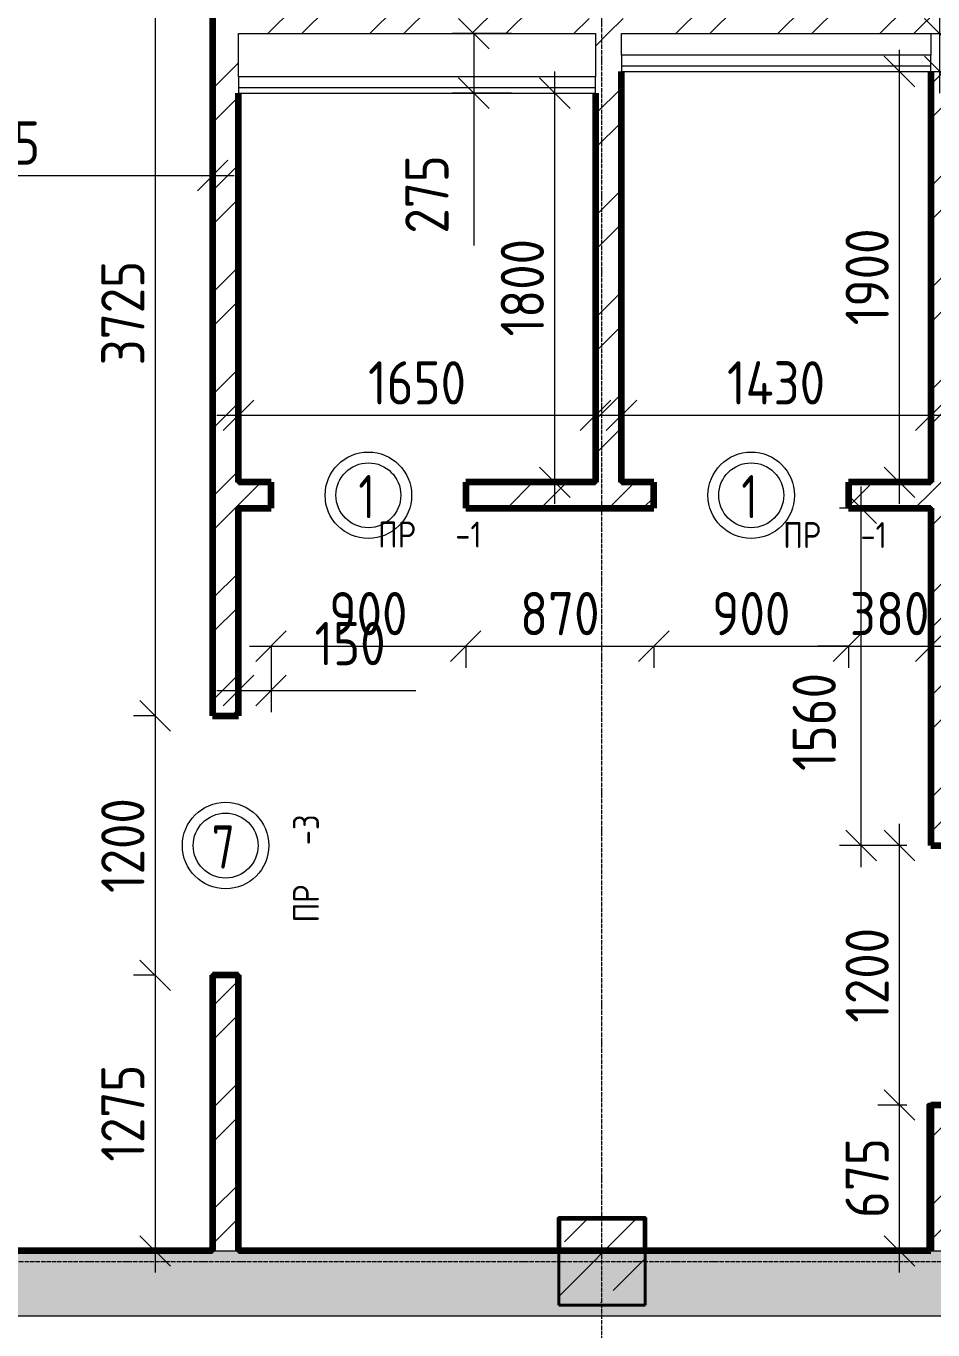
# Model space of a CAD drawing. Header units: millimetres. Extents: x -56773 to 221258, y -262288 to 26541.
# Drawn here: x -11862 to -7670, y -7310 to -1280 of the extents above; entities that cross this region are included whole.
import ezdxf

# ---------------------------------------------------------------- set-up
doc = ezdxf.new("R2010")
doc.units = ezdxf.units.MM
doc.linetypes.add('ADSK_Линия сетки', pattern=[25, 20, -2.5, 0, -2.5])
for name, color, linetype, lineweight in [('3.1 Штукатурка для инвесторов', 5, 'Continuous', 60), ('3.2) Штук 4 вып Сентябрь', 162, 'Continuous', 120), ('4.3)Шпакл баз сент инв подв и 1 эт', 6, 'Continuous', 60), ('Марки', 7, 'Continuous', 20), ('Марки дверей', 7, 'Continuous', 20), ('Несущие колонны', 7, 'Continuous', 18), ('Оси', 7, 'Continuous', 9), ('Размеры', 7, 'Continuous', 9), ('Стены внутренние', 7, 'Continuous', 18), ('Стены штриховка', 7, 'Continuous', 9)]:
    doc.layers.add(name, color=color, linetype=linetype, lineweight=lineweight)
doc.styles.add('GOST Common_3', font='', dxfattribs={"width": 0.9, "height": 200})
doc.styles.add('GOST Common_9', font='', dxfattribs={"width": 0.9, "height": 120})
doc.styles.add('GOST Common_B', font='', dxfattribs={"width": 0.8, "height": 200})
doc.styles.get('GOST Common_3').set_extended_font_data('GOST Common')
doc.styles.get('GOST Common_9').set_extended_font_data('GOST Common')
doc.styles.get('GOST Common_B').set_extended_font_data('GOST Common', bold=True)
doc.dimstyles.new('ADSK_Основной_2_0', dxfattribs={"dimscale": 304.8, "dimtxt": 201.142999, "dimasz": 0.463911, "dimexe": 0.328084, "dimexo": 0.328084, "dimgap": 0.164042, "dimtad": 1, "dimdec": 3, "dimrnd": 0.001, "dimdsep": 46, "dimtxsty": 'GOST Common_3', "dimblk1": 'OBLIQUE', "dimblk2": 'OBLIQUE', "dimsah": 1, "dimcen": 0.09, "dimdle": 0.328084, "dimazin": 2, "dimtfac": 1, "dimtdec": 4, "dimtix": 1, "dimtmove": 0, "dimatfit": 3, "dimfxl": 1, "dimtvp": 1, "dimtolj": 1, "dimtzin": 0, "dimlwd": 20, "dimlwe": 20, "dimarcsym": 2})
pattern_1 = [(45, (0, 0), (-224.5064, 224.5064), []), (45, (224.5, 0), (-224.5064, 224.5064), [396.875, -79.375, 3.353, -76.022])]
pattern_2 = [(45, (0, 0), (-235.732, 235.732), []), (45, (157.15, 0), (-235.732, 235.732), [])]

# ---------------------------------------------------------------- blocks, each defined once
blk = doc.blocks.new('ADSK_КолоннаЖБ_Прямоугольная - 400x400 мм-1809659-Кладочный план подвала')
at = {"layer": 'Несущие колонны', "lineweight": 40}
for p, q in [((-200, 200), (200, 200)), ((-200, -200), (-200, 200)), ((200, 200), (200, -200)), ((200, -200), (-200, -200))]:
    blk.add_line(p, q, dxfattribs=at)
blk = doc.blocks.new('М_двери1 - Марка экземпляра 2-3719212-Кладочный план подвала')
at = {"layer": 'Марки дверей'}
for radius in [2, 1.5]:
    blk.add_circle((0, 0), radius, dxfattribs=at)
blk = doc.blocks.new('_Oblique')
at = {"color": 0, "linetype": 'ByBlock', "lineweight": -2}
blk.add_line((-0.5, -0.5), (0.5, 0.5), dxfattribs=at)
blk = doc.blocks.new('DIMBLOCK159-Кладочный план подвала')
at = {"layer": 'Defpoints', "color": 0, "lineweight": 25, "transparency": 16777216}
for p in [(-13075, -1565), (-11000, -1870.8), (-11000, -1970.8)]:
    blk.add_point(p, dxfattribs=at)
at = {"layer": 'Размеры', "color": 0, "lineweight": 20, "transparency": 16777216}
for p, q in [((-13075, -1665), (-13075, -2070.8)), ((-13175, -1970.8), (-10900, -1970.8)), ((-11000, -1970.8), (-11000, -2070.8))]:
    blk.add_line(p, q, dxfattribs=at)
at = {"layer": 'Размеры', "color": 0, "lineweight": 20, "transparency": 16777216, "xscale": 141.4, "yscale": 141.4, "zscale": 141.4, "rotation": 180}
blk.add_blockref('_Oblique', (-13075, -1970.8), dxfattribs=at)
at = {"layer": 'Размеры', "color": 0, "lineweight": 20, "transparency": 16777216, "xscale": 141.4, "yscale": 141.4, "zscale": 141.4}
blk.add_blockref('_Oblique', (-11000, -1970.8), dxfattribs=at)
at = {"layer": 'Размеры', "color": 0, "lineweight": 9, "transparency": 16777216, "insert": (-12037.5, -1820.8), "char_height": 200, "width": 605.475, "attachment_point": 5, "style": 'GOST Common_3'}
blk.add_mtext('\\A1;2075', dxfattribs=at)
blk = doc.blocks.new('DIMBLOCK162-Кладочный план подвала')
at = {"layer": 'Defpoints', "color": 0, "lineweight": 25, "transparency": 16777216}
for p in [(-11000, -745), (-11265.2, -4470), (-11165.2, -4470)]:
    blk.add_point(p, dxfattribs=at)
at = {"layer": 'Размеры', "color": 0, "lineweight": 20, "transparency": 16777216}
for p, q in [((-11265.2, -645), (-11265.2, -4570)), ((-11100, -745), (-11365.2, -745)), ((-11265.2, -4470), (-11365.2, -4470))]:
    blk.add_line(p, q, dxfattribs=at)
at = {"layer": 'Размеры', "color": 0, "lineweight": 20, "transparency": 16777216, "xscale": 141.4, "yscale": 141.4, "zscale": 141.4}
for p, rotation in [((-11265.2, -745), 90), ((-11265.2, -4470), 270)]:
    blk.add_blockref('_Oblique', p, dxfattribs=dict(at, rotation=rotation))
at = {"layer": 'Размеры', "color": 0, "lineweight": 9, "transparency": 16777216, "insert": (-11415.2, -2607.5), "char_height": 200, "width": 605.475, "attachment_point": 5, "rotation": 90, "style": 'GOST Common_3'}
blk.add_mtext('\\A1;3725', dxfattribs=at)
blk = doc.blocks.new('DIMBLOCK163-Кладочный план подвала')
at = {"layer": 'Defpoints', "color": 0, "lineweight": 25, "transparency": 16777216}
for p in [(-11165.2, -4470), (-11265.2, -5670), (-11165.2, -5670)]:
    blk.add_point(p, dxfattribs=at)
at = {"layer": 'Размеры', "color": 0, "lineweight": 20, "transparency": 16777216}
for p, q in [((-11265.2, -4370), (-11265.2, -5770)), ((-11265.2, -4470), (-11365.2, -4470)), ((-11265.2, -5670), (-11365.2, -5670))]:
    blk.add_line(p, q, dxfattribs=at)
at = {"layer": 'Размеры', "color": 0, "lineweight": 20, "transparency": 16777216, "xscale": 141.4, "yscale": 141.4, "zscale": 141.4}
for p, rotation in [((-11265.2, -4470), 90), ((-11265.2, -5670), 270)]:
    blk.add_blockref('_Oblique', p, dxfattribs=dict(at, rotation=rotation))
at = {"layer": 'Размеры', "color": 0, "lineweight": 9, "transparency": 16777216, "insert": (-11415.2, -5070), "char_height": 200, "width": 560.473, "attachment_point": 5, "rotation": 90, "style": 'GOST Common_3'}
blk.add_mtext('\\A1;1200', dxfattribs=at)
blk = doc.blocks.new('DIMBLOCK164-Кладочный план подвала')
at = {"layer": 'Defpoints', "color": 0, "lineweight": 25, "transparency": 16777216}
for p in [(-11165.2, -5670), (-11265.2, -6945), (-11165.2, -6945)]:
    blk.add_point(p, dxfattribs=at)
at = {"layer": 'Размеры', "color": 0, "lineweight": 20, "transparency": 16777216}
for p, q in [((-11265.2, -5570), (-11265.2, -7045)), ((-11265.2, -5670), (-11365.2, -5670)), ((-11265.2, -6945), (-11365.2, -6945))]:
    blk.add_line(p, q, dxfattribs=at)
at = {"layer": 'Размеры', "color": 0, "lineweight": 20, "transparency": 16777216, "xscale": 141.4, "yscale": 141.4, "zscale": 141.4}
for p, rotation in [((-11265.2, -5670), 90), ((-11265.2, -6945), 270)]:
    blk.add_blockref('_Oblique', p, dxfattribs=dict(at, rotation=rotation))
at = {"layer": 'Размеры', "color": 0, "lineweight": 9, "transparency": 16777216, "insert": (-11415.2, -6307.5), "char_height": 200, "width": 560.473, "attachment_point": 5, "rotation": 90, "style": 'GOST Common_3'}
blk.add_mtext('\\A1;1275', dxfattribs=at)
blk = doc.blocks.new('DIMBLOCK165-Кладочный план подвала')
at = {"layer": 'Defpoints', "color": 0, "lineweight": 25, "transparency": 16777216}
for p in [(-10880, -4047.3), (-10730, -4047.3), (-10730, -4352.7)]:
    blk.add_point(p, dxfattribs=at)
at = {"layer": 'Размеры', "color": 0, "lineweight": 20, "transparency": 16777216}
for p, q in [((-10880, -4147.3), (-10880, -4452.7)), ((-10730, -4147.3), (-10730, -4452.7)), ((-10980, -4352.7), (-10730, -4352.7)), ((-10730, -4352.7), (-10060, -4352.7))]:
    blk.add_line(p, q, dxfattribs=at)
at = {"layer": 'Размеры', "color": 0, "lineweight": 20, "transparency": 16777216, "xscale": 141.4, "yscale": 141.4, "zscale": 141.4, "rotation": 180}
blk.add_blockref('_Oblique', (-10880, -4352.7), dxfattribs=at)
at = {"layer": 'Размеры', "color": 0, "lineweight": 20, "transparency": 16777216, "xscale": 141.4, "yscale": 141.4, "zscale": 141.4}
blk.add_blockref('_Oblique', (-10730, -4352.7), dxfattribs=at)
at = {"layer": 'Размеры', "color": 0, "lineweight": 9, "transparency": 16777216, "insert": (-10528.9, -4036), "char_height": 200, "width": 409.104, "attachment_point": 1, "line_spacing_factor": 1.022761, "style": 'GOST Common_3'}
blk.add_mtext('\\A1;150', dxfattribs=at)
blk = doc.blocks.new('DIMBLOCK166-Кладочный план подвала')
at = {"layer": 'Defpoints', "color": 0, "lineweight": 25, "transparency": 16777216}
for p in [(-10730, -4047.3), (-9830, -4047.3), (-9830, -4147.3)]:
    blk.add_point(p, dxfattribs=at)
at = {"layer": 'Размеры', "color": 0, "lineweight": 20, "transparency": 16777216}
for p, q in [((-10830, -4147.3), (-9730, -4147.3)), ((-10730, -4147.3), (-10730, -4247.3)), ((-9830, -4147.3), (-9830, -4247.3))]:
    blk.add_line(p, q, dxfattribs=at)
at = {"layer": 'Размеры', "color": 0, "lineweight": 20, "transparency": 16777216, "xscale": 141.4, "yscale": 141.4, "zscale": 141.4, "rotation": 180}
blk.add_blockref('_Oblique', (-10730, -4147.3), dxfattribs=at)
at = {"layer": 'Размеры', "color": 0, "lineweight": 20, "transparency": 16777216, "xscale": 141.4, "yscale": 141.4, "zscale": 141.4}
blk.add_blockref('_Oblique', (-9830, -4147.3), dxfattribs=at)
at = {"layer": 'Размеры', "color": 0, "lineweight": 9, "transparency": 16777216, "insert": (-10280, -3997.3), "char_height": 200, "width": 454.106, "attachment_point": 5, "style": 'GOST Common_3'}
blk.add_mtext('\\A1;900', dxfattribs=at)
blk = doc.blocks.new('DIMBLOCK167-Кладочный план подвала')
at = {"layer": 'Defpoints', "color": 0, "lineweight": 25, "transparency": 16777216}
for p in [(-9830, -4047.3), (-8960, -4047.3), (-8960, -4147.3)]:
    blk.add_point(p, dxfattribs=at)
at = {"layer": 'Размеры', "color": 0, "lineweight": 20, "transparency": 16777216}
for p, q in [((-9930, -4147.3), (-8860, -4147.3)), ((-9830, -4147.3), (-9830, -4247.3)), ((-8960, -4147.3), (-8960, -4247.3))]:
    blk.add_line(p, q, dxfattribs=at)
at = {"layer": 'Размеры', "color": 0, "lineweight": 20, "transparency": 16777216, "xscale": 141.4, "yscale": 141.4, "zscale": 141.4, "rotation": 180}
blk.add_blockref('_Oblique', (-9830, -4147.3), dxfattribs=at)
at = {"layer": 'Размеры', "color": 0, "lineweight": 20, "transparency": 16777216, "xscale": 141.4, "yscale": 141.4, "zscale": 141.4}
blk.add_blockref('_Oblique', (-8960, -4147.3), dxfattribs=at)
at = {"layer": 'Размеры', "color": 0, "lineweight": 9, "transparency": 16777216, "insert": (-9395, -3997.3), "char_height": 200, "width": 454.106, "attachment_point": 5, "style": 'GOST Common_3'}
blk.add_mtext('\\A1;870', dxfattribs=at)
blk = doc.blocks.new('DIMBLOCK168-Кладочный план подвала')
at = {"layer": 'Defpoints', "color": 0, "lineweight": 25, "transparency": 16777216}
for p in [(-8960, -4047.3), (-8060, -4047.3), (-8060, -4147.3)]:
    blk.add_point(p, dxfattribs=at)
at = {"layer": 'Размеры', "color": 0, "lineweight": 20, "transparency": 16777216}
for p, q in [((-9060, -4147.3), (-7960, -4147.3)), ((-8960, -4147.3), (-8960, -4247.3)), ((-8060, -4147.3), (-8060, -4247.3))]:
    blk.add_line(p, q, dxfattribs=at)
at = {"layer": 'Размеры', "color": 0, "lineweight": 20, "transparency": 16777216, "xscale": 141.4, "yscale": 141.4, "zscale": 141.4, "rotation": 180}
blk.add_blockref('_Oblique', (-8960, -4147.3), dxfattribs=at)
at = {"layer": 'Размеры', "color": 0, "lineweight": 20, "transparency": 16777216, "xscale": 141.4, "yscale": 141.4, "zscale": 141.4}
blk.add_blockref('_Oblique', (-8060, -4147.3), dxfattribs=at)
at = {"layer": 'Размеры', "color": 0, "lineweight": 9, "transparency": 16777216, "insert": (-8510, -3997.3), "char_height": 200, "width": 454.106, "attachment_point": 5, "style": 'GOST Common_3'}
blk.add_mtext('\\A1;900', dxfattribs=at)
blk = doc.blocks.new('DIMBLOCK169-Кладочный план подвала')
at = {"layer": 'Defpoints', "color": 0, "lineweight": 25, "transparency": 16777216}
for p in [(-8060, -4047.3), (-7680, -4047.3), (-7680, -4147.3)]:
    blk.add_point(p, dxfattribs=at)
at = {"layer": 'Размеры', "color": 0, "lineweight": 20, "transparency": 16777216}
for p, q in [((-8060, -4147.3), (-8201.4, -4147.3)), ((-8060, -4147.3), (-8060, -4247.3)), ((-8060, -4147.3), (-7680, -4147.3)), ((-7680, -4147.3), (-7680, -4247.3)), ((-7680, -4147.3), (-7538.6, -4147.3))]:
    blk.add_line(p, q, dxfattribs=at)
at = {"layer": 'Размеры', "color": 0, "lineweight": 20, "transparency": 16777216, "xscale": 141.4, "yscale": 141.4, "zscale": 141.4}
blk.add_blockref('_Oblique', (-8060, -4147.3), dxfattribs=at)
at = {"layer": 'Размеры', "color": 0, "lineweight": 20, "transparency": 16777216, "xscale": 141.4, "yscale": 141.4, "zscale": 141.4, "rotation": 180}
blk.add_blockref('_Oblique', (-7680, -4147.3), dxfattribs=at)
at = {"layer": 'Размеры', "color": 0, "lineweight": 9, "transparency": 16777216, "insert": (-7870, -3997.3), "char_height": 200, "width": 454.106, "attachment_point": 5, "style": 'GOST Common_3'}
blk.add_mtext('\\A1;380', dxfattribs=at)
blk = doc.blocks.new('DIMBLOCK170-Кладочный план подвала')
at = {"layer": 'Defpoints', "color": 0, "lineweight": 25, "transparency": 16777216}
for p in [(-9518, -1590), (-9418, -1590), (-9518, -3390)]:
    blk.add_point(p, dxfattribs=at)
at = {"layer": 'Размеры', "color": 0, "lineweight": 20, "transparency": 16777216}
for p, q in [((-9418, -3490), (-9418, -1490)), ((-9418, -1590), (-9318, -1590)), ((-9418, -3390), (-9318, -3390))]:
    blk.add_line(p, q, dxfattribs=at)
at = {"layer": 'Размеры', "color": 0, "lineweight": 20, "transparency": 16777216, "xscale": 141.4, "yscale": 141.4, "zscale": 141.4}
for p, rotation in [((-9418, -1590), 90), ((-9418, -3390), 270)]:
    blk.add_blockref('_Oblique', p, dxfattribs=dict(at, rotation=rotation))
at = {"layer": 'Размеры', "color": 0, "lineweight": 9, "transparency": 16777216, "insert": (-9568, -2490), "char_height": 200, "width": 560.473, "attachment_point": 5, "rotation": 90, "style": 'GOST Common_3'}
blk.add_mtext('\\A1;1800', dxfattribs=at)
blk = doc.blocks.new('DIMBLOCK171-Кладочный план подвала')
at = {"layer": 'Defpoints', "color": 0, "lineweight": 25, "transparency": 16777216}
for p in [(-9792.8, -1315), (-9518, -1315), (-9518, -1590)]:
    blk.add_point(p, dxfattribs=at)
at = {"layer": 'Размеры', "color": 0, "lineweight": 20, "transparency": 16777216}
for p, q in [((-9618, -1315), (-9892.8, -1315)), ((-9792.8, -1315), (-9792.8, -1690)), ((-9618, -1590), (-9892.8, -1590)), ((-9792.8, -1590), (-9792.8, -2294.3))]:
    blk.add_line(p, q, dxfattribs=at)
at = {"layer": 'Размеры', "color": 0, "lineweight": 20, "transparency": 16777216, "xscale": 141.4, "yscale": 141.4, "zscale": 141.4}
for p, rotation in [((-9792.8, -1315), 90), ((-9792.8, -1590), 270)]:
    blk.add_blockref('_Oblique', p, dxfattribs=dict(at, rotation=rotation))
at = {"layer": 'Размеры', "color": 0, "lineweight": 9, "transparency": 16777216, "insert": (-10109.5, -2239.9), "char_height": 200, "width": 454.106, "attachment_point": 1, "rotation": 90, "line_spacing_factor": 1.022761, "style": 'GOST Common_3'}
blk.add_mtext('\\A1;275', dxfattribs=at)
blk = doc.blocks.new('DIMBLOCK172-Кладочный план подвала')
at = {"layer": 'Defpoints', "color": 0, "lineweight": 25, "transparency": 16777216}
for p in [(-7924, -1490), (-7824, -1490), (-7924, -3390)]:
    blk.add_point(p, dxfattribs=at)
at = {"layer": 'Размеры', "color": 0, "lineweight": 20, "transparency": 16777216}
for p, q in [((-7824, -3490), (-7824, -1390)), ((-7824, -1490), (-7724, -1490)), ((-7824, -3390), (-7724, -3390))]:
    blk.add_line(p, q, dxfattribs=at)
at = {"layer": 'Размеры', "color": 0, "lineweight": 20, "transparency": 16777216, "xscale": 141.4, "yscale": 141.4, "zscale": 141.4}
for p, rotation in [((-7824, -1490), 90), ((-7824, -3390), 270)]:
    blk.add_blockref('_Oblique', p, dxfattribs=dict(at, rotation=rotation))
at = {"layer": 'Размеры', "color": 0, "lineweight": 9, "transparency": 16777216, "insert": (-7974, -2440), "char_height": 200, "width": 560.473, "attachment_point": 5, "rotation": 90, "style": 'GOST Common_3'}
blk.add_mtext('\\A1;1900', dxfattribs=at)
blk = doc.blocks.new('DIMBLOCK173-Кладочный план подвала')
at = {"layer": 'Defpoints', "color": 0, "lineweight": 25, "transparency": 16777216}
for p in [(-7924, -1315), (-7638.6, -1315), (-7924, -1490)]:
    blk.add_point(p, dxfattribs=at)
at = {"layer": 'Размеры', "color": 0, "lineweight": 20, "transparency": 16777216}
for p, q in [((-7638.6, -1315), (-7638.6, -520.8)), ((-7824, -1315), (-7538.6, -1315)), ((-7638.6, -1590), (-7638.6, -1315)), ((-7824, -1490), (-7538.6, -1490))]:
    blk.add_line(p, q, dxfattribs=at)
at = {"layer": 'Размеры', "color": 0, "lineweight": 20, "transparency": 16777216, "xscale": 141.4, "yscale": 141.4, "zscale": 141.4}
for p, rotation in [((-7638.6, -1315), 90), ((-7638.6, -1490), 270)]:
    blk.add_blockref('_Oblique', p, dxfattribs=dict(at, rotation=rotation))
at = {"layer": 'Размеры', "color": 0, "lineweight": 9, "transparency": 16777216, "insert": (-7955.3, -989.7), "char_height": 200, "width": 409.104, "attachment_point": 1, "rotation": 90, "line_spacing_factor": 1.022761, "style": 'GOST Common_3'}
blk.add_mtext('\\A1;175', dxfattribs=at)
blk = doc.blocks.new('DIMBLOCK174-Кладочный план подвала')
at = {"layer": 'Defpoints', "color": 0, "lineweight": 25, "transparency": 16777216}
for p in [(-10880, -2980.2), (-9230, -2980.2), (-9230, -3080.1)]:
    blk.add_point(p, dxfattribs=at)
at = {"layer": 'Размеры', "color": 0, "lineweight": 20, "transparency": 16777216}
for p, q in [((-10980, -3080.1), (-9130, -3080.1)), ((-10880, -3080.2), (-10880, -3180.1)), ((-9230, -3080.2), (-9230, -3180.1))]:
    blk.add_line(p, q, dxfattribs=at)
at = {"layer": 'Размеры', "color": 0, "lineweight": 20, "transparency": 16777216, "xscale": 141.4, "yscale": 141.4, "zscale": 141.4, "rotation": 180}
blk.add_blockref('_Oblique', (-10880, -3080.1), dxfattribs=at)
at = {"layer": 'Размеры', "color": 0, "lineweight": 20, "transparency": 16777216, "xscale": 141.4, "yscale": 141.4, "zscale": 141.4}
blk.add_blockref('_Oblique', (-9230, -3080.1), dxfattribs=at)
at = {"layer": 'Размеры', "color": 0, "lineweight": 9, "transparency": 16777216, "insert": (-10055, -2930.1), "char_height": 200, "width": 560.473, "attachment_point": 5, "style": 'GOST Common_3'}
blk.add_mtext('\\A1;1650', dxfattribs=at)
blk = doc.blocks.new('DIMBLOCK175-Кладочный план подвала')
at = {"layer": 'Defpoints', "color": 0, "lineweight": 25, "transparency": 16777216}
for p in [(-9110, -2980.2), (-7680, -2980.2), (-7680, -3080.1)]:
    blk.add_point(p, dxfattribs=at)
at = {"layer": 'Размеры', "color": 0, "lineweight": 20, "transparency": 16777216}
for p, q in [((-9210, -3080.1), (-7580, -3080.1)), ((-9110, -3080.2), (-9110, -3180.1)), ((-7680, -3080.2), (-7680, -3180.1))]:
    blk.add_line(p, q, dxfattribs=at)
at = {"layer": 'Размеры', "color": 0, "lineweight": 20, "transparency": 16777216, "xscale": 141.4, "yscale": 141.4, "zscale": 141.4, "rotation": 180}
blk.add_blockref('_Oblique', (-9110, -3080.1), dxfattribs=at)
at = {"layer": 'Размеры', "color": 0, "lineweight": 20, "transparency": 16777216, "xscale": 141.4, "yscale": 141.4, "zscale": 141.4}
blk.add_blockref('_Oblique', (-7680, -3080.1), dxfattribs=at)
at = {"layer": 'Размеры', "color": 0, "lineweight": 9, "transparency": 16777216, "insert": (-8395, -2930.1), "char_height": 200, "width": 580.928, "attachment_point": 5, "style": 'GOST Common_3'}
blk.add_mtext('\\A1;1430', dxfattribs=at)
blk = doc.blocks.new('DIMBLOCK183-Кладочный план подвала')
at = {"color": 0, "lineweight": 20, "transparency": 16777216}
for p, q in [((-7824, -7045), (-7824, -6170)), ((-7790, -6270), (-7924, -6270)), ((-7824, -6945), (-7724, -6945))]:
    blk.add_line(p, q, dxfattribs=at)
at = {"layer": 'Defpoints', "color": 0, "lineweight": 25, "transparency": 16777216}
for p in [(-7824, -6270), (-7690, -6270), (-7924, -6945)]:
    blk.add_point(p, dxfattribs=at)
at = {"color": 0, "lineweight": 20, "transparency": 16777216, "xscale": 141.4, "yscale": 141.4, "zscale": 141.4}
for p, rotation in [((-7824, -6270), 90), ((-7824, -6945), 270)]:
    blk.add_blockref('_Oblique', p, dxfattribs=dict(at, rotation=rotation))
at = {"color": 0, "transparency": 16777216, "insert": (-7974, -6607.5), "char_height": 200, "width": 454.106, "attachment_point": 5, "rotation": 90, "style": 'GOST Common_3'}
blk.add_mtext('\\A1;675', dxfattribs=at)
blk = doc.blocks.new('DIMBLOCK184-Кладочный план подвала')
at = {"layer": 'Defpoints', "color": 0, "lineweight": 25, "transparency": 16777216}
for p in [(-7824, -5070), (-7690, -5070), (-7690, -6270)]:
    blk.add_point(p, dxfattribs=at)
at = {"layer": 'Размеры', "color": 0, "lineweight": 20, "transparency": 16777216}
for p, q in [((-7824, -6370), (-7824, -4970)), ((-7790, -5070), (-7924, -5070)), ((-7790, -6270), (-7924, -6270))]:
    blk.add_line(p, q, dxfattribs=at)
at = {"layer": 'Размеры', "color": 0, "lineweight": 20, "transparency": 16777216, "xscale": 141.4, "yscale": 141.4, "zscale": 141.4}
for p, rotation in [((-7824, -5070), 90), ((-7824, -6270), 270)]:
    blk.add_blockref('_Oblique', p, dxfattribs=dict(at, rotation=rotation))
at = {"layer": 'Размеры', "color": 0, "lineweight": 9, "transparency": 16777216, "insert": (-7974, -5670), "char_height": 200, "width": 560.473, "attachment_point": 5, "rotation": 90, "style": 'GOST Common_3'}
blk.add_mtext('\\A1;1200', dxfattribs=at)
blk = doc.blocks.new('DIMBLOCK185-Кладочный план подвала')
at = {"layer": 'Defpoints', "color": 0, "lineweight": 25, "transparency": 16777216}
for p in [(-8002.1, -3510), (-7924, -3510), (-7690, -5070)]:
    blk.add_point(p, dxfattribs=at)
at = {"layer": 'Размеры', "color": 0, "lineweight": 20, "transparency": 16777216}
for p, q in [((-8002.1, -5170), (-8002.1, -3410)), ((-8024, -3510), (-8102.1, -3510)), ((-7790, -5070), (-8102.1, -5070))]:
    blk.add_line(p, q, dxfattribs=at)
at = {"layer": 'Размеры', "color": 0, "lineweight": 20, "transparency": 16777216, "xscale": 141.4, "yscale": 141.4, "zscale": 141.4}
for p, rotation in [((-8002.1, -3510), 90), ((-8002.1, -5070), 270)]:
    blk.add_blockref('_Oblique', p, dxfattribs=dict(at, rotation=rotation))
at = {"layer": 'Размеры', "color": 0, "lineweight": 9, "transparency": 16777216, "insert": (-8318.7, -4724.8), "char_height": 200, "width": 560.473, "attachment_point": 1, "rotation": 90, "line_spacing_factor": 1.022761, "style": 'GOST Common_3'}
blk.add_mtext('\\A1;1560', dxfattribs=at)

msp = doc.modelspace()

# ---------------------------------------------------------------- hatches: boundary and pattern name
at = {"layer": 'Несущие колонны', "lineweight": 9}
h = msp.add_hatch(dxfattribs=at)
h.set_pattern_fill('FP_3', color=256, style=0, pattern_type=2)
h.set_pattern_definition(pattern_1)
h.paths.add_polyline_path([(-9000, -7195.031), (-9000, -6795.031), (-9400, -6795.031), (-9400, -7195.031)])
at = {"layer": 'Стены внутренние', "lineweight": 9}
h = msp.add_hatch(dxfattribs=at)
h.set_pattern_fill('FP_2', color=256, style=0, pattern_type=2)
h.set_pattern_definition(pattern_2)
h.paths.add_polyline_path([(-3280, -1315.031), (-3238, -1315.031), (-3238, -1245.031), (-3450, -1245.031), (-3450, -1195.031), (-3725, -1195.031), (-3725, -1315.031), (-3400, -1315.031)])
h.paths.add_polyline_path([(-4925, -1315.031), (-4925, -1195.031), (-8950, -1195.031), (-8950, -1245.031), (-9450, -1245.031), (-9450, -1195.031), (-11000, -1195.031), (-11000, -1315.031), (-5465, -1315.031)])
h = msp.add_hatch(dxfattribs=at)
h.set_pattern_fill('FP_2', color=256, style=0, pattern_type=2)
h.set_pattern_definition(pattern_2)
h.paths.add_polyline_path([(-11000, -6945.031), (-10880, -6945.031), (-10880, -5670.031), (-11000, -5670.031)])
h.paths.add_polyline_path([(-11000, -4470.031), (-10880, -4470.031), (-10880, -1315.031), (-11000, -1315.031), (-11000, -3729.2173)])
h = msp.add_hatch(dxfattribs=at)
h.set_pattern_fill('FP_2', color=256, style=0, pattern_type=2)
h.set_pattern_definition(pattern_2)
h.paths.add_polyline_path([(-9230, -3390.031), (-9110, -3390.031), (-9110, -1315.031), (-9230, -1315.031), (-9230, -1590.031)])
h = msp.add_hatch(dxfattribs=at)
h.set_pattern_fill('FP_2', color=256, style=0, pattern_type=2)
h.set_pattern_definition(pattern_2)
h.paths.add_polyline_path([(-7560, -6945.031), (-7560, -6270.031), (-7680, -6270.031), (-7680, -6945.031)])
h.paths.add_polyline_path([(-7680, -5070.031), (-7560, -5070.031), (-7560, -1315.031), (-7680, -1315.031), (-7680, -3729.2173)])
h = msp.add_hatch(dxfattribs=at)
h.set_pattern_fill('FP_2', color=256, style=0, pattern_type=2)
h.set_pattern_definition(pattern_2)
h.paths.add_polyline_path([(-7680, -3510.031), (-7680, -3390.031), (-8060, -3390.031), (-8060, -3510.031)])
h.paths.add_polyline_path([(-9830, -3510.031), (-8960, -3510.031), (-8960, -3390.031), (-9830, -3390.031)])
h.paths.add_polyline_path([(-10730, -3510.031), (-10730, -3390.031), (-10880, -3390.031), (-10880, -3510.031)])
h = msp.add_hatch(dxfattribs=at)
h.set_pattern_fill('FP_3', color=256, style=0, pattern_type=2)
h.set_pattern_definition(pattern_1)
h.paths.add_polyline_path([(61550, -7245.031), (61550, -6945.031), (49800, -6945.031), (49800, -7195.031), (49400, -7195.031), (49400, -6945.031), (34000, -6945.031), (34000, -7195.031), (33600, -7195.031), (33600, -6945.031), (28000, -6945.031), (28000, -7195.031), (27600, -7195.031), (27600, -6945.031), (22000, -6945.031), (22000, -7195.031), (21600, -7195.031), (21600, -6945.031), (9000, -6945.031), (9000, -7195.031), (8600, -7195.031), (8600, -6945.031), (3000, -6945.031), (3000, -7195.031), (2600, -7195.031), (2600, -6945.031), (-13400, -6945.031), (-13400, -7195.031), (-13800, -7195.031), (-13800, -6945.031), (-19400, -6945.031), (-19400, -7195.031), (-19550, -7195.031), (-19550, -7245.031), (52785.5782, -7245.031)])

# ---------------------------------------------------------------- linework, layer by layer
at = {"layer": '3.1 Штукатурка для инвесторов'}
for points in [[(-11000, -4470.031), (-11000, -1195.031)], [(-8960, -3390.031), (-9110, -3390.031), (-9110, -1490.031)], [(-7680, -1490.031), (-7680, -3390.031), (-8060, -3390.031)], [(-10880, -1590.031), (-10880, -3390.031), (-10730, -3390.031)], [(-9830, -3390.031), (-9230, -3390.031), (-9230, -1590.031)], [(-10730, -3510.031), (-10880, -3510.031), (-10880, -4470.031)], [(-8960, -3510.031), (-9830, -3510.031)], [(-8060, -3510.031), (-7680, -3510.031), (-7680, -5070.031)], [(-3400, -6945.031), (-7560, -6945.031), (-7560, -6270.031), (-7690, -6270.031), (-7690, -6945.031), (-9000, -6945.031), (-9000, -6795.031), (-9400, -6795.031), (-9400, -6945.031), (-10880, -6945.031), (-10880, -5670.031), (-11000, -5670.031), (-11000, -6945.031), (-13400, -6945.031), (-13400, -6795.031)]]:
    msp.add_lwpolyline(points, dxfattribs=at)
at = {"layer": '3.2) Штук 4 вып Сентябрь'}
for p, q in [((-11000, -745.031), (-11000, -4470.031)), ((-9110, -3390.031), (-9110, -1490.031)), ((-7680, -1490.031), (-7680, -3390.031)), ((-10880, -3390.031), (-10880, -1590.031)), ((-9230, -1590.031), (-9230, -3390.031)), ((-10730, -3390.031), (-10880, -3390.031)), ((-10730, -3510.031), (-10730, -3390.031)), ((-9230, -3390.031), (-9830, -3390.031)), ((-9830, -3390.031), (-9830, -3510.031)), ((-8960, -3390.031), (-9110, -3390.031)), ((-8960, -3510.031), (-8960, -3390.031)), ((-7680, -3390.031), (-8060, -3390.031)), ((-8060, -3390.031), (-8060, -3510.031)), ((-10880, -3510.031), (-10730, -3510.031)), ((-10880, -4470.031), (-10880, -3510.031)), ((-9830, -3510.031), (-8960, -3510.031)), ((-8060, -3510.031), (-7680, -3510.031)), ((-7680, -3510.031), (-7680, -5070.031)), ((-11000, -4470.031), (-10880, -4470.031)), ((-7680, -5070.031), (-7560, -5070.031)), ((-11000, -5670.031), (-11000, -6945.031)), ((-10880, -5670.031), (-11000, -5670.031)), ((-10880, -6945.031), (-10880, -5670.031)), ((-7680, -6270.031), (-7680, -6945.031)), ((-7560, -6270.031), (-7680, -6270.031)), ((-11000, -6945.031), (-13400, -6945.031)), ((-7680, -6945.031), (-10880, -6945.031))]:
    msp.add_line(p, q, dxfattribs=at)
at = {"layer": '4.3)Шпакл баз сент инв подв и 1 эт'}
for p, q in [((-11000, -745.031), (-11000, -4470.031)), ((-10880, -3510.031), (-10730, -3510.031)), ((-10880, -4470.031), (-10880, -3510.031)), ((-9830, -3510.031), (-8960, -3510.031)), ((-8060, -3510.031), (-7680, -3510.031)), ((-7680, -3510.031), (-7680, -5070.031)), ((-11000, -4470.031), (-10880, -4470.031)), ((-7680, -5070.031), (-7560, -5070.031)), ((-11000, -5670.031), (-11000, -6945.031)), ((-10880, -5670.031), (-11000, -5670.031)), ((-10880, -6945.031), (-10880, -5670.031)), ((-7680, -6270.031), (-7680, -6945.031)), ((-7560, -6270.031), (-7680, -6270.031)), ((-11000, -6945.031), (-13400, -6945.031)), ((-7680, -6945.031), (-10880, -6945.031))]:
    msp.add_line(p, q, dxfattribs=at)
at = {"layer": 'Несущие колонны', "lineweight": 9}
for p, q in [((-9000, -6795.031), (-9400, -6795.031)), ((-9400, -6795.031), (-9400, -7195.031)), ((-9000, -7195.031), (-9000, -6795.031)), ((-9400, -7195.031), (-9000, -7195.031))]:
    msp.add_line(p, q, dxfattribs=at)
at = {"layer": 'Оси', "linetype": 'ADSK_Линия сетки', "lineweight": 5}
for p, q in [((-9200, -10973.8823), (-9200, 24500.9141)), ((62221.372, -6995.031), (-25240.0967, -6995.031))]:
    msp.add_line(p, q, dxfattribs=at)
at = {"layer": 'Стены внутренние', "lineweight": 5}
for p, q in [((-10880, -1315.031), (-9230, -1315.031)), ((-10880, -1515.031), (-10880, -1315.031)), ((-9230, -1315.031), (-9230, -1515.031)), ((-9110, -1415.031), (-9110, -1315.031)), ((-9110, -1315.031), (-7680, -1315.031)), ((-7680, -1315.031), (-7680, -1415.031)), ((-7680, -1415.031), (-9110, -1415.031)), ((-9110, -1490.031), (-7680, -1490.031)), ((-9230, -1515.031), (-10880, -1515.031)), ((-10880, -1590.031), (-9230, -1590.031)), ((-19850, -7245.031), (61850, -7245.031))]:
    msp.add_line(p, q, dxfattribs=at)
at = {"layer": 'Стены штриховка', "lineweight": 9}
for p, q in [((-9110, -1415.031), (-9110, -1490.031)), ((-7680, -1490.031), (-7680, -1415.031)), ((-7680, -1465.031), (-9110, -1465.031)), ((-10880, -1515.031), (-10880, -1590.031)), ((-9230, -1565.031), (-10880, -1565.031)), ((-9230, -1590.031), (-9230, -1515.031)), ((-11000, -6945.031), (-10880, -6945.031)), ((-7680, -6945.031), (-7560, -6945.031))]:
    msp.add_line(p, q, dxfattribs=at)

# ---------------------------------------------------------------- block references
at = {"layer": 'Марки дверей', "xscale": 99.99999999999993, "yscale": 99.99999999999993, "zscale": 99.99999999999993}
for p in [(-10280, -3450.031), (-8510, -3450.031), (-10940, -5070.031)]:
    msp.add_blockref('М_двери1 - Марка экземпляра 2-3719212-Кладочный план подвала', p, dxfattribs=at)
at = {"layer": 'Несущие колонны', "lineweight": 40, "rotation": 89.9999999999999}
msp.add_blockref('ADSK_КолоннаЖБ_Прямоугольная - 400x400 мм-1809659-Кладочный план подвала', (-9200, -6995.031), dxfattribs=at)

# ---------------------------------------------------------------- texts
at = {"layer": 'Марки', "lineweight": 9, "char_height": 120, "attachment_point": 1, "style": 'GOST Common_9'}
for s, insert, width in [('ПР', (-10235.2762, -3571.8194), 432.91125), ('-1', (-9878.0887, -3571.8194), 331.898625), ('ПР', (-8362.2096, -3574.1039), 432.91125), ('-1', (-8005.0221, -3574.1039), 331.898625)]:
    msp.add_mtext(s, dxfattribs=dict(at, insert=insert, width=width))
at = {"layer": 'Марки', "lineweight": 9, "char_height": 120, "attachment_point": 1, "rotation": 90, "style": 'GOST Common_9'}
for s, insert, width in [('-3', (-10628.3793, -5068.4785), 389.620125), ('ПР', (-10628.3793, -5425.666), 432.91125)]:
    msp.add_mtext(s, dxfattribs=dict(at, insert=insert, width=width))
at = {"layer": 'Марки дверей', "lineweight": 5, "char_height": 200, "attachment_point": 1, "style": 'GOST Common_B'}
for s, insert, width in [('\\fGOST Common|b1|i0|c204|p34|;\\W.8;1', (-10325.6574, -3356.3721), 102.616), ('\\fGOST Common|b1|i0|c204|p34|;\\W.8;1', (-8555.6574, -3356.3721), 102.616), ('\\fGOST Common|b1|i0|c204|p34|;\\W.8;7', (-11004.0574, -4976.3721), 147.5105)]:
    msp.add_mtext(s, dxfattribs=dict(at, insert=insert, width=width))

# ---------------------------------------------------------------- dimensions: what is measured, and where the dimension line sits
dim = msp.add_linear_dim(base=(-7824.0228, -6270.031), p1=(-7924.0077, -6945.031), p2=(-7690, -6270.031), angle=90, dimstyle='ADSK_Основной_2_0', override={"dimpost": '<>', "dimfxl": 714.412084})
dim.commit()
dim.dimension.update_dxf_attribs({"geometry": 'DIMBLOCK183-Кладочный план подвала', "text_midpoint": (-7974.0228, -6607.531)})
at = {"layer": 'Размеры', "lineweight": 9}
for base, p1, p2, picture, middle in [((-7638.5904, -1315.031), (-7924.0077, -1490.031), (-7924.0077, -1315.031), 'DIMBLOCK173-Кладочный план подвала', (-7638.5904, -785.0985)), ((-9792.8269, -1315.031), (-9518.0093, -1590.031), (-9518.0093, -1315.031), 'DIMBLOCK171-Кладочный план подвала', (-9792.8269, -2012.8596)), ((-8002.0552, -3510.031), (-7690, -5070.031), (-7924.0077, -3510.031), 'DIMBLOCK185-Кладочный план подвала', (-8002.0552, -4444.5973))]:
    dim = msp.add_linear_dim(base=base, p1=p1, p2=p2, angle=90, dimstyle='ADSK_Основной_2_0', override={"dimpost": '<>', "dimfxl": 1550}, dxfattribs=at)
    dim.commit()
    dim.dimension.update_dxf_attribs({"geometry": picture, "text_midpoint": middle, "dimtype": 160})
for base, p1, p2, picture, middle in [((-11265.2005, -4470.031), (-11000, -745.031), (-11165.2156, -4470.031), 'DIMBLOCK162-Кладочный план подвала', (-11415.2005, -2607.531)), ((-7824.0228, -1490.031), (-7924.0077, -3390.031), (-7924.0077, -1490.031), 'DIMBLOCK172-Кладочный план подвала', (-7974.0228, -2440.031)), ((-9418.0244, -1590.031), (-9518.0093, -3390.031), (-9518.0093, -1590.031), 'DIMBLOCK170-Кладочный план подвала', (-9568.0244, -2490.031)), ((-11265.2005, -5670.031), (-11165.2156, -4470.031), (-11165.2156, -5670.031), 'DIMBLOCK163-Кладочный план подвала', (-11415.2005, -5070.031)), ((-7824.0228, -5070.031), (-7690, -6270.031), (-7690, -5070.031), 'DIMBLOCK184-Кладочный план подвала', (-7974.0228, -5670.031)), ((-11265.2005, -6945.031), (-11165.2156, -5670.031), (-11165.2156, -6945.031), 'DIMBLOCK164-Кладочный план подвала', (-11415.2005, -6307.531))]:
    dim = msp.add_linear_dim(base=base, p1=p1, p2=p2, angle=90, dimstyle='ADSK_Основной_2_0', override={"dimpost": '<>', "dimfxl": 1550}, dxfattribs=at)
    dim.commit()
    dim.dimension.update_dxf_attribs({"geometry": picture, "text_midpoint": middle})
for base, p1, p2, picture, middle in [((-11000, -1970.7711), (-13075, -1565.031), (-11000, -1870.7862), 'DIMBLOCK159-Кладочный план подвала', (-12037.5, -1820.7711)), ((-9230, -3080.1384), (-10880, -2980.1535), (-9230, -2980.1535), 'DIMBLOCK174-Кладочный план подвала', (-10055, -2930.1384)), ((-7680, -3080.1384), (-9110, -2980.1535), (-7680, -2980.1535), 'DIMBLOCK175-Кладочный план подвала', (-8395, -2930.1384)), ((-9830, -4147.2524), (-10730, -4047.2675), (-9830, -4047.2675), 'DIMBLOCK166-Кладочный план подвала', (-10280, -3997.2524)), ((-8960, -4147.2524), (-9830, -4047.2675), (-8960, -4047.2675), 'DIMBLOCK167-Кладочный план подвала', (-9395, -3997.2524)), ((-8060, -4147.2524), (-8960, -4047.2675), (-8060, -4047.2675), 'DIMBLOCK168-Кладочный план подвала', (-8510, -3997.2524)), ((-7680, -4147.2524), (-8060, -4047.2675), (-7680, -4047.2675), 'DIMBLOCK169-Кладочный план подвала', (-7870, -3997.2524))]:
    dim = msp.add_linear_dim(base=base, p1=p1, p2=p2, dimstyle='ADSK_Основной_2_0', override={"dimpost": '<>', "dimfxl": 1550}, dxfattribs=at)
    dim.commit()
    dim.dimension.update_dxf_attribs({"geometry": picture, "text_midpoint": middle})
dim = msp.add_linear_dim(base=(-10730, -4352.6932), p1=(-10880, -4047.2675), p2=(-10730, -4047.2675), dimstyle='ADSK_Основной_2_0', override={"dimpost": '<>', "dimfxl": 1550}, dxfattribs=at)
dim.commit()
dim.dimension.update_dxf_attribs({"geometry": 'DIMBLOCK165-Кладочный план подвала', "text_midpoint": (-10324.3143, -4352.6932), "dimtype": 160})

doc.saveas('drawing.dxf')
